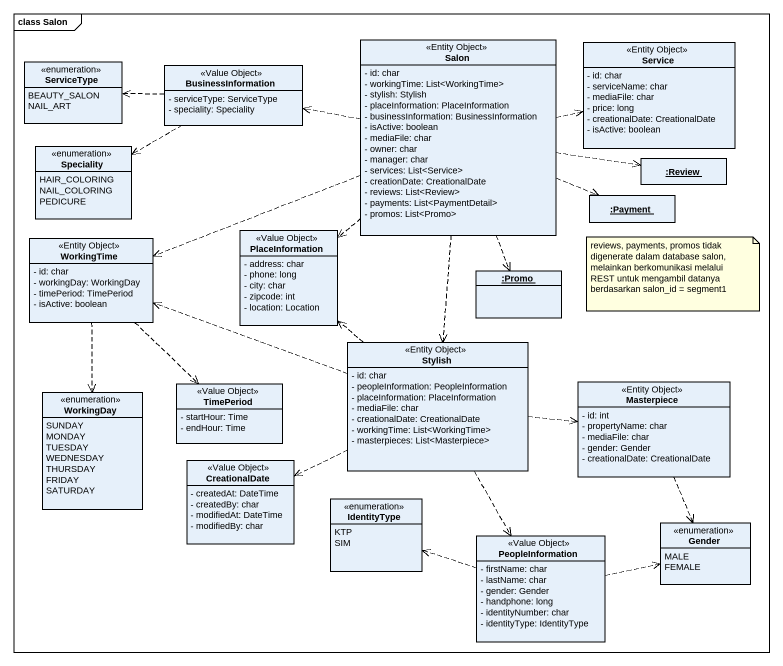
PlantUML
@startuml
mainframe class Salon
hide circle
hide empty members
skinparam classAttributeIconSize 0
class Salon <<Entity Object>> {
  - id: char
  - workingTime: List<WorkingTime>
  - stylish: Stylish
  - placeInformation: PlaceInformation
  - businessInformation: BusinessInformation
  - isActive: boolean
  - mediaFile: char
  - owner: char
  - manager: char
  - services: List<Service>
  - creationDate: CreationalDate
  - reviews: List<Review>
  - payments: List<PaymentDetail>
  - promos: List<Promo>
}
class Service <<Entity Object>> {
  - id: char
  - serviceName: char
  - mediaFile: char
  - price: long
  - creationalDate: CreationalDate
  - isActive: boolean
}
enum ServiceType {
  BEAUTY_SALON
  NAIL_ART
}
class BusinessInformation <<Value Object>> {
  - serviceType: ServiceType
  - speciality: Speciality
}
enum Speciality {
  HAIR_COLORING
  NAIL_COLORING
  PEDICURE
}
object ":Review" as Review
object ":Payment" as Payment
class WorkingTime <<Entity Object>> {
  - id: char
  - workingDay: WorkingDay
  - timePeriod: TimePeriod
  - isActive: boolean
}
class PlaceInformation <<Value Object>> {
  - address: char
  - phone: long
  - city: char
  - zipcode: int
  - location: Location
}
object ":Promo" as Promo
class Stylish <<Entity Object>> {
  - id: char
  - peopleInformation: PeopleInformation
  - placeInformation: PlaceInformation
  - mediaFile: char
  - creationalDate: CreationalDate
  - workingTime: List<WorkingTime>
  - masterpieces: List<Masterpiece>
}
enum WorkingDay {
  SUNDAY
  MONDAY
  TUESDAY
  WEDNESDAY
  THURSDAY
  FRIDAY
  SATURDAY
}
class TimePeriod <<Value Object>> {
  - startHour: Time
  - endHour: Time
}
class Masterpiece <<Entity Object>> {
  - id: int
  - propertyName: char
  - mediaFile: char
  - gender: Gender
  - creationalDate: CreationalDate
}
class CreationalDate <<Value Object>> {
  - createdAt: DateTime
  - createdBy: char
  - modifiedAt: DateTime
  - modifiedBy: char
}
enum IdentityType {
  KTP
  SIM
}
class PeopleInformation <<Value Object>> {
  - firstName: char
  - lastName: char
  - gender: Gender
  - handphone: long
  - identityNumber: char
  - identityType: IdentityType
}
enum Gender {
  MALE
  FEMALE
}
Salon .right.> Service
Salon .left.> BusinessInformation
Salon .right.> Review
Salon .right.> Payment
Salon .left.> WorkingTime
Salon ..> PlaceInformation
Salon ..> Promo
Salon ..> Stylish
BusinessInformation .left.> ServiceType
BusinessInformation .left.> Speciality
WorkingTime ..> WorkingDay
WorkingTime ..> TimePeriod
Stylish .left.> WorkingTime
Stylish .up.> PlaceInformation
Stylish .right.> Masterpiece
Stylish .left.> CreationalDate
Stylish ..> PeopleInformation
Masterpiece ..> Gender
PeopleInformation .left.> IdentityType
PeopleInformation .right.> Gender
note as N1
  reviews, payments, promos tidak digenerate dalam database salon, melainkan berkomunikasi melalui REST untuk mengambil datanya berdasarkan salon_id = segment1
end note
@enduml
